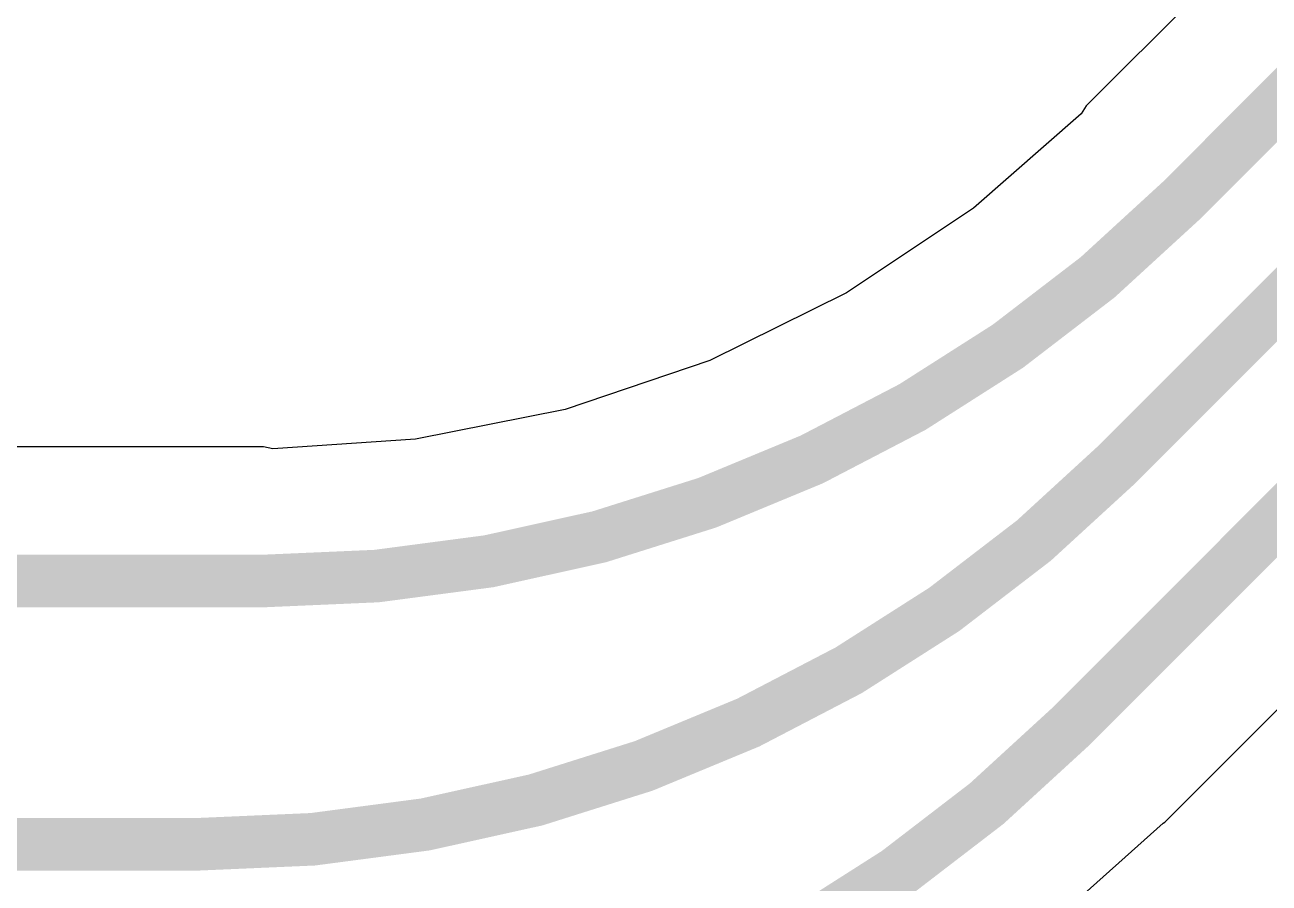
# Model space of a CAD drawing. Header units: inches. Extents: x -5 to 501, y -9 to 81.
# Drawn here: x 37.94 to 43.95, y 18.2 to 22.34 of the extents above; entities that cross this region are included whole.
import ezdxf

# ---------------------------------------------------------------- set-up
doc = ezdxf.new("R2010")
doc.units = ezdxf.units.IN
doc.layers.add('Bottom Layer', color=5, linetype='Continuous')

msp = doc.modelspace()

# ---------------------------------------------------------------- linework, layer by layer
at = {"layer": 'Bottom Layer'}
for p, q in [((50.21071491999999, 29.09518438), (43.06782089999999, 21.95229036)), ((43.4475636, 18.49666862), (49.52378716, 24.57289218)), ((43.06782089999999, 21.95229036), (43.04256059999999, 21.914485)), ((43.04256059999999, 21.914485), (42.52256926, 21.45846356)), ((42.52256926, 21.45846356), (41.91034798, 21.04939148)), ((41.91034798, 21.04939148), (41.24997084, 20.72373046)), ((41.24997084, 20.72373046), (40.55273322, 20.48705072)), ((40.55273322, 20.48705072), (39.83057058, 20.34340102)), ((39.09583748, 20.30704092), (33.28599642, 20.30704092)), ((39.14044241999999, 20.2981687), (39.09583748, 20.30704092)), ((39.83057058, 20.34340102), (39.14044241999999, 20.2981687)), ((42.86861632, 17.98138898), (43.43826212, 18.49045324)), ((43.43826212, 18.49045324), (43.4475636, 18.49666862))]:
    msp.add_line(p, q, dxfattribs=at)
for points in [[(43.5256305, 21.49448076, 0.254, 0.254, 0), (53.87656991999999, 31.84542018, 0.254, 0.254, 0)], [(43.218354, 20.22447822, 0.254, 0.254, 0), (54.46037114, 31.46649536, 0.254, 0.254, 0)], [(42.989754, 18.95447822, 0.254, 0.254, 0), (54.77985234, 30.74457656, 0.254, 0.254, 0)], [(43.5256305, 21.49448076, 0.254, 0.254, -0.1989124110263971), (39.09583748, 19.65959746, 0.254, 0.254, 0)], [(43.218354, 20.22447822, 0.254, 0.254, -0.1989126834973792), (38.7885559, 18.38959746, 0.254, 0.254, 0)], [(32.7914, 19.6596, 0.254, 0.254, 0), (39.09583748, 19.6596, 0.254, 0.254, 0)], [(42.989754, 18.95447822, 0.254, 0.254, -0.1989126834973792), (38.5599559, 17.11959746, 0.254, 0.254, 0)], [(32.7914, 18.3896, 0.254, 0.254, 0), (38.78855844, 18.3896, 0.254, 0.254, 0)]]:
    msp.add_lwpolyline(points, format="xyseb", dxfattribs=at)
for points in [[(43.4621305, 21.49448076, 0.127, 0.127, 1), (43.5891305, 21.49448076, 0.127, 0.127, 1)], [(43.4621305, 21.49448076, 0.127, 0.127, 1), (43.5891305, 21.49448076, 0.127, 0.127, 1)], [(43.15485399999999, 20.22447822, 0.127, 0.127, 1), (43.281854, 20.22447822, 0.127, 0.127, 1)], [(43.15485399999999, 20.22447822, 0.127, 0.127, 1), (43.281854, 20.22447822, 0.127, 0.127, 1)], [(39.03233748, 19.6596, 0.127, 0.127, 1), (39.15933748, 19.6596, 0.127, 0.127, 1)], [(39.03233748, 19.65959746, 0.127, 0.127, 1), (39.15933748, 19.65959746, 0.127, 0.127, 1)], [(42.926254, 18.95447822, 0.127, 0.127, 1), (43.053254, 18.95447822, 0.127, 0.127, 1)], [(42.926254, 18.95447822, 0.127, 0.127, 1), (43.053254, 18.95447822, 0.127, 0.127, 1)], [(38.7250559, 18.38959746, 0.127, 0.127, 1), (38.8520559, 18.38959746, 0.127, 0.127, 1)], [(38.72505844, 18.3896, 0.127, 0.127, 1), (38.85205844, 18.3896, 0.127, 0.127, 1)]]:
    msp.add_lwpolyline(points, format="xyseb", close=True, dxfattribs=at)

doc.saveas('drawing.dxf')
